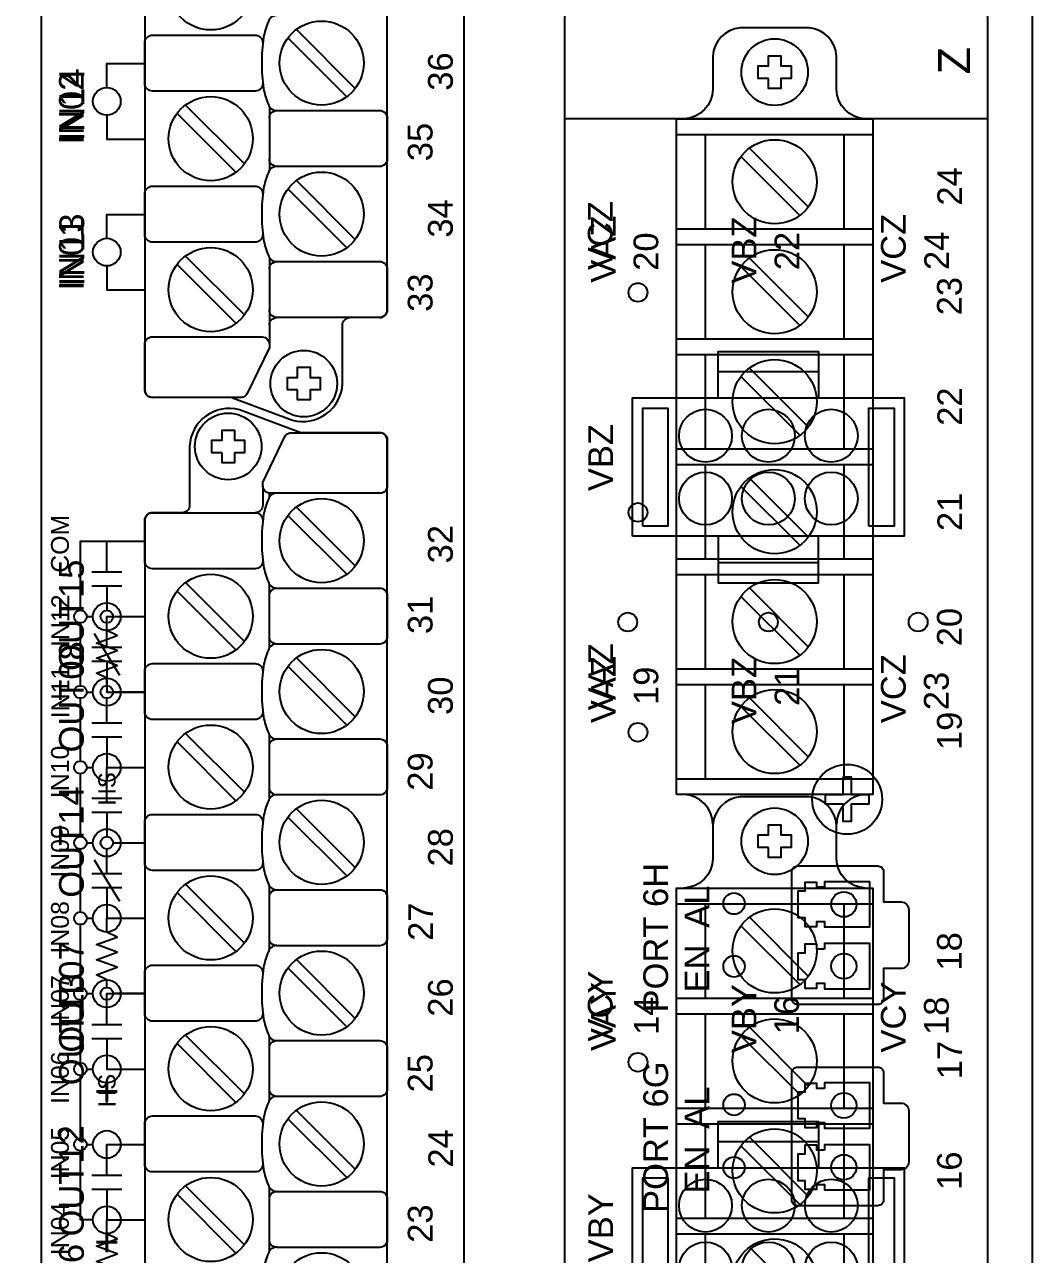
# Model space of a CAD drawing. Extents: x 0.5 to 47.5, y 0.5 to 35.2.
# Drawn here: x 36.307 to 40.315, y 11.991 to 16.884 of the extents above; entities that cross this region are included whole.
import ezdxf

# ---------------------------------------------------------------- set-up
doc = ezdxf.new("R2010")
doc.units = 0
doc.header["$MEASUREMENT"] = 0
for name, color, linetype in [('1_1__X__NONE__SV_SUBSCRIBE', 7, 'CONTINUOUS'), ('1_2__1__SCREW_TERMINAL__SV', 7, 'CONTINUOUS'), ('1_3__2__CONNECTORIZED__SV_', 7, 'CONTINUOUS'), ('1_4__T__TIME-DOMAIN_LINK__', 7, 'CONTINUOUS'), ('4_1__2___8__OPTOISOLATED_I', 7, 'CONTINUOUS'), ('4_2__7___8__OPTOISOLATED_I', 7, 'CONTINUOUS'), ('4_3__4___24__OPTOISOLATED_', 7, 'CONTINUOUS'), ('4_4__D___24__OPTOISOLATED_', 7, 'CONTINUOUS'), ('4_5__8___8__OPTOISOLATED_I', 7, 'CONTINUOUS'), ('5_0______DWG_', 7, 'CONTINUOUS')]:
    doc.layers.add(name, color=color, linetype=linetype)
doc.styles.add('ARIAL', font='arial.ttf')

msp = doc.modelspace()

# ---------------------------------------------------------------- linework, layer by layer
at = {"layer": '1_2__1__SCREW_TERMINAL__SV'}
for points in [[(39.6826, 16.9609), (40.0856, 16.9609, -0.414214), (40.1356, 16.9109), (40.1356, 4.2496, -0.414214), (40.0856, 4.1996), (38.5056, 4.1996, -0.414214), (38.4556, 4.2496), (38.4556, 16.9109, -0.414214), (38.5056, 16.9609), (39.4775, 16.9609)], [(39.6516, 16.5087, -0.403969), (39.5357, 16.6266), (39.5357, 16.7568, 0.374201), (39.427, 16.8714), (39.1525, 16.8714, 0.374201), (39.0438, 16.7568), (39.0438, 16.6266, -0.403969), (38.9279, 16.5087)], [(39.0438, 13.7029, 0.403969), (38.9279, 13.8209)], [(39.6516, 13.4486, -0.403969), (39.5357, 13.5665), (39.5357, 13.6967, 0.374201), (39.427, 13.8113), (39.1525, 13.8113, 0.374201), (39.0438, 13.6967), (39.0438, 13.5665, -0.403969), (38.9279, 13.4486)], [(39.6516, 13.8209, 0.403969), (39.5357, 13.7029)]]:
    msp.add_lwpolyline(points, format="xyb", dxfattribs=at)
for points in [[(39.265, 16.6699), (39.2247, 16.6699), (39.2247, 16.7198), (39.265, 16.7198), (39.265, 16.76), (39.3149, 16.76), (39.3149, 16.7198), (39.3549, 16.7198), (39.3549, 16.6699), (39.3149, 16.6699), (39.3149, 16.6297), (39.265, 16.6297)], [(38.8998, 13.8209), (38.8998, 16.5085), (39.6797, 16.5085), (39.6797, 13.8209)], [(39.265, 13.6098), (39.2247, 13.6098), (39.2247, 13.6597), (39.265, 13.6597), (39.265, 13.6998), (39.3149, 13.6998), (39.3149, 13.6597), (39.3549, 13.6597), (39.3549, 13.6098), (39.3149, 13.6098), (39.3149, 13.5696), (39.265, 13.5696)], [(38.8998, 10.7608), (38.8998, 13.4484), (39.6797, 13.4484), (39.6797, 10.7608)]]:
    msp.add_lwpolyline(points, close=True, dxfattribs=at)
for points in [[(38.4556, 16.5108), (38.9475, 16.5108)], [(39.632, 16.5108), (40.1356, 16.5108)], [(38.8998, 16.4459), (39.6797, 16.4459)], [(39.0148, 16.0709), (39.0148, 16.4459)], [(39.5647, 16.4459), (39.5647, 16.0709)], [(39.1892, 16.3923), (39.4234, 16.1581)], [(39.1558, 16.3589), (39.39, 16.1247)], [(38.8998, 16.0709), (39.6797, 16.0709)], [(38.8998, 16.0086), (39.6797, 16.0086)], [(39.0148, 15.6336), (39.0148, 16.0086)], [(39.5647, 16.0086), (39.5647, 15.6336)], [(39.1892, 15.9548), (39.4234, 15.7206)], [(39.1558, 15.9214), (39.39, 15.6872)], [(38.8998, 15.6336), (39.6797, 15.6336)], [(38.8998, 15.571), (39.6797, 15.571)], [(39.0148, 15.196), (39.0148, 15.571)], [(39.5647, 15.571), (39.5647, 15.196)], [(39.1892, 15.5173), (39.4234, 15.2831)], [(39.1558, 15.4838), (39.39, 15.2497)], [(38.8998, 15.196), (39.6797, 15.196)], [(38.8998, 15.1335), (39.6797, 15.1335)], [(39.0148, 14.7585), (39.0148, 15.1335)], [(39.5647, 15.1335), (39.5647, 14.7585)], [(39.1892, 15.0797), (39.4234, 14.8456)], [(39.1558, 15.0463), (39.39, 14.8121)], [(38.8998, 14.7585), (39.6797, 14.7585)], [(38.8998, 14.696), (39.6797, 14.696)], [(39.0148, 14.321), (39.0148, 14.696)], [(39.5647, 14.696), (39.5647, 14.321)], [(39.1892, 14.6424), (39.4234, 14.4082)], [(39.1558, 14.609), (39.39, 14.3748)], [(38.8998, 14.321), (39.6797, 14.321)], [(38.8998, 14.2585), (39.6797, 14.2585)], [(39.0148, 13.8835), (39.0148, 14.2585)], [(39.5647, 14.2585), (39.5647, 13.8835)], [(39.1892, 14.2048), (39.4234, 13.9707)], [(39.1558, 14.1714), (39.39, 13.9373)], [(38.8998, 13.8835), (39.6797, 13.8835)], [(38.8998, 13.3858), (39.6797, 13.3858)], [(39.0148, 13.0108), (39.0148, 13.3858)], [(39.5647, 13.3858), (39.5647, 13.0108)], [(39.1892, 13.3322), (39.4234, 13.098)], [(39.1558, 13.2988), (39.39, 13.0646)], [(38.8998, 13.0108), (39.6797, 13.0108)], [(38.8998, 12.9485), (39.6797, 12.9485)], [(39.0148, 12.5735), (39.0148, 12.9485)], [(39.5647, 12.9485), (39.5647, 12.5735)], [(39.1892, 12.8947), (39.4234, 12.6605)], [(39.1558, 12.8613), (39.39, 12.6271)], [(38.8998, 12.5735), (39.6797, 12.5735)], [(38.8998, 12.5109), (39.6797, 12.5109)], [(39.0148, 12.1359), (39.0148, 12.5109)], [(39.5647, 12.5109), (39.5647, 12.1359)], [(39.1892, 12.4572), (39.4234, 12.223)], [(39.1558, 12.4237), (39.39, 12.1896)], [(38.8998, 12.1359), (39.6797, 12.1359)], [(38.8998, 12.0734), (39.6797, 12.0734)], [(39.0148, 11.6984), (39.0148, 12.0734)], [(39.5647, 12.0734), (39.5647, 11.6984)], [(39.1892, 12.0196), (39.4234, 11.7855)]]:
    msp.add_lwpolyline(points, dxfattribs=at)
for centre, radius in [((39.2898, 16.6948), 0.1324), ((39.2896, 16.2585), 0.1673), ((39.2896, 15.821), 0.1673), ((38.7459, 15.8182), 0.0375), ((39.2896, 15.3835), 0.1673), ((39.2896, 14.9459), 0.1673), ((38.7459, 14.9432), 0.0375), ((39.2896, 14.5086), 0.1673), ((39.2896, 14.071), 0.1673), ((38.7459, 14.0682), 0.0375), ((39.2898, 13.6347), 0.1324), ((39.2896, 13.1984), 0.1673), ((39.2896, 12.7609), 0.1673), ((38.7459, 12.7556), 0.0375), ((39.2896, 12.3234), 0.1673), ((39.2896, 11.8858), 0.1673)]:
    msp.add_circle(centre, radius, dxfattribs=at)
at = {"layer": '1_3__2__CONNECTORIZED__SV_'}
msp.add_lwpolyline([(39.6826, 16.9609), (40.0856, 16.9609, -0.414214), (40.1356, 16.9109), (40.1356, 4.2496, -0.414214), (40.0856, 4.1996), (38.5056, 4.1996, -0.414214), (38.4556, 4.2496), (38.4556, 16.9109, -0.414214), (38.5056, 16.9609), (39.4775, 16.9609)], format="xyb", dxfattribs=at)
for points in [[(38.4556, 16.5108), (40.1356, 16.5108)], [(39.0648, 15.3983), (39.0648, 15.5833), (39.4647, 15.5833), (39.4647, 15.3983)], [(39.0648, 15.5034), (39.4647, 15.5034)], [(39.0648, 14.8485), (39.0648, 14.6635), (39.4647, 14.6635), (39.4647, 14.8485)], [(39.0648, 14.7434), (39.4647, 14.7434)], [(39.0648, 12.3353), (39.0648, 12.5203), (39.4647, 12.5203), (39.4647, 12.3353)], [(39.0648, 12.4404), (39.4647, 12.4404)]]:
    msp.add_lwpolyline(points, dxfattribs=at)
for points in [[(38.7247, 14.8485), (38.7247, 15.3983), (39.8048, 15.3983), (39.8048, 14.8485)], [(38.7649, 14.8884), (38.7649, 15.3584), (38.8648, 15.3584), (38.8648, 14.8884)], [(39.6647, 14.8884), (39.6647, 15.3584), (39.7648, 15.3584), (39.7648, 14.8884)], [(38.7247, 11.7855), (38.7247, 12.3353), (39.8048, 12.3353), (39.8048, 11.7855)], [(38.7649, 11.8254), (38.7649, 12.2954), (38.8648, 12.2954), (38.8648, 11.8254)], [(39.6647, 11.8254), (39.6647, 12.2954), (39.7648, 12.2954), (39.7648, 11.8254)]]:
    msp.add_lwpolyline(points, close=True, dxfattribs=at)
for centre, radius in [((39.0148, 15.2483), 0.1051), ((39.2649, 15.2483), 0.1051), ((39.5149, 15.2483), 0.1051), ((39.0148, 14.9983), 0.1051), ((39.2649, 14.9983), 0.1051), ((39.5149, 14.9983), 0.1051), ((38.7052, 14.5068), 0.0375), ((39.2648, 14.5068), 0.0375), ((39.8603, 14.5068), 0.0375), ((39.0148, 12.1853), 0.1051), ((39.2649, 12.1853), 0.1051), ((39.5149, 12.1853), 0.1051), ((39.0148, 11.9353), 0.1051), ((39.2649, 11.9353), 0.1051), ((39.5149, 11.9353), 0.1051)]:
    msp.add_circle(centre, radius, dxfattribs=at)
at = {"layer": '1_4__T__TIME-DOMAIN_LINK__'}
for points in [[(39.5607, 13.8892), (39.5607, 13.8192), (39.4907, 13.8192), (39.4907, 13.7842), (39.5607, 13.7842), (39.5607, 13.7142), (39.5957, 13.7142), (39.5957, 13.7842), (39.6657, 13.7842), (39.6657, 13.8192), (39.5957, 13.8192), (39.5957, 13.8892), (39.5607, 13.8892)], [(39.4877, 13.4517), (39.4577, 13.4517), (39.4577, 13.4712), (39.4097, 13.4712), (39.4097, 13.4362), (39.3817, 13.4362), (39.3817, 13.3312), (39.4097, 13.3312), (39.4097, 13.2962), (39.4577, 13.2962), (39.4577, 13.3157), (39.4877, 13.3157), (39.4877, 13.2937), (39.6677, 13.2937), (39.6677, 13.4737), (39.4877, 13.4737), (39.4877, 13.4517)], [(39.4877, 13.2057), (39.4577, 13.2057), (39.4577, 13.2252), (39.4097, 13.2252), (39.4097, 13.1902), (39.3817, 13.1902), (39.3817, 13.0852), (39.4097, 13.0852), (39.4097, 13.0502), (39.4577, 13.0502), (39.4577, 13.0697), (39.4877, 13.0697), (39.4877, 13.0477), (39.6677, 13.0477), (39.6677, 13.2277), (39.4877, 13.2277), (39.4877, 13.2057)], [(39.4877, 12.6517), (39.4577, 12.6517), (39.4577, 12.6712), (39.4097, 12.6712), (39.4097, 12.6362), (39.3817, 12.6362), (39.3817, 12.5312), (39.4097, 12.5312), (39.4097, 12.4962), (39.4577, 12.4962), (39.4577, 12.5157), (39.4877, 12.5157), (39.4877, 12.4937), (39.6677, 12.4937), (39.6677, 12.6737), (39.4877, 12.6737), (39.4877, 12.6517)], [(39.4877, 12.4057), (39.4577, 12.4057), (39.4577, 12.4252), (39.4097, 12.4252), (39.4097, 12.3902), (39.3817, 12.3902), (39.3817, 12.2852), (39.4097, 12.2852), (39.4097, 12.2502), (39.4577, 12.2502), (39.4577, 12.2697), (39.4877, 12.2697), (39.4877, 12.2477), (39.6677, 12.2477), (39.6677, 12.4277), (39.4877, 12.4277), (39.4877, 12.4057)]]:
    msp.add_lwpolyline(points, dxfattribs=at)
for points in [[(39.3577, 13.0082), (39.3577, 13.5132, -0.414214), (39.3812, 13.5367), (39.6992, 13.5367, -0.414214), (39.7227, 13.5132), (39.7227, 13.3932), (39.7927, 13.3932, -0.414214), (39.8227, 13.3632), (39.8227, 13.1582, -0.414214), (39.7927, 13.1282), (39.7227, 13.1282), (39.7227, 13.0082, -0.414214), (39.6992, 12.9847), (39.3812, 12.9847, -0.414214)], [(39.3577, 12.2082), (39.3577, 12.7132, -0.414214), (39.3812, 12.7367), (39.6992, 12.7367, -0.414214), (39.7227, 12.7132), (39.7227, 12.5932), (39.7927, 12.5932, -0.414214), (39.8227, 12.5632), (39.8227, 12.3582, -0.414214), (39.7927, 12.3282), (39.7227, 12.3282), (39.7227, 12.2082, -0.414214), (39.6992, 12.1847), (39.3812, 12.1847, -0.414214)]]:
    msp.add_lwpolyline(points, format="xyb", close=True, dxfattribs=at)
for centre, radius in [((39.5782, 13.8017), 0.139), ((39.1281, 13.3867), 0.0425), ((39.5647, 13.3837), 0.05), ((39.1281, 13.1367), 0.0425), ((39.5647, 13.1378), 0.05), ((39.1281, 12.5867), 0.0425), ((39.5647, 12.5837), 0.05), ((39.1281, 12.3367), 0.0425), ((39.5647, 12.3378), 0.05)]:
    msp.add_circle(centre, radius, dxfattribs=at)
at = {"layer": '4_1__2___8__OPTOISOLATED_I'}
for points in [[(36.6336, 16.6335), (36.6336, 16.7285), (36.7851, 16.7285)], [(36.6336, 16.5235), (36.6336, 16.4285), (36.7851, 16.4285)], [(36.6336, 16.0335), (36.6336, 16.1285), (36.7851, 16.1285)], [(36.6336, 15.9235), (36.6336, 15.8285), (36.7851, 15.8285)], [(36.6336, 14.7063), (36.6336, 14.8285), (36.7851, 14.8285)], [(36.5736, 14.7063), (36.6936, 14.7063)], [(36.5736, 14.6507), (36.6936, 14.6507)], [(36.6336, 14.6507), (36.6336, 14.5535)], [(36.6336, 14.4063), (36.6336, 14.5035)], [(36.6586, 14.5285), (36.7851, 14.5285)], [(36.5836, 14.461), (36.6836, 14.296)], [(36.5736, 14.4063), (36.6936, 14.4063)], [(36.5736, 14.3507), (36.6936, 14.3507)], [(36.6336, 14.3507), (36.6336, 14.2285), (36.7851, 14.2285)], [(36.6336, 13.8063), (36.6336, 13.9285), (36.7851, 13.9285)], [(36.5736, 13.8063), (36.6936, 13.8063)], [(36.5736, 13.7507), (36.6936, 13.7507)], [(36.6336, 13.7507), (36.6336, 13.6535)], [(36.6336, 13.5063), (36.6336, 13.6035)], [(36.6586, 13.6285), (36.7851, 13.6285)], [(36.5836, 13.561), (36.6836, 13.396)], [(36.5736, 13.5063), (36.6936, 13.5063)], [(36.5736, 13.4507), (36.6936, 13.4507)], [(36.6336, 13.4507), (36.6336, 13.3285), (36.7851, 13.3285)], [(36.6336, 12.9063), (36.6336, 13.0285), (36.7851, 13.0285)], [(36.5736, 12.9063), (36.6936, 12.9063)], [(36.5736, 12.8507), (36.6936, 12.8507)], [(36.6336, 12.8507), (36.6336, 12.7285), (36.7851, 12.7285)], [(36.6336, 12.3063), (36.6336, 12.4285), (36.7851, 12.4285)], [(36.5736, 12.3063), (36.6936, 12.3063)], [(36.5736, 12.2507), (36.6936, 12.2507)], [(36.6336, 12.2507), (36.6336, 12.1285), (36.7851, 12.1285)]]:
    msp.add_lwpolyline(points, dxfattribs=at)
for centre, radius in [((36.6336, 16.5785), 0.055), ((36.6336, 15.9785), 0.055), ((36.6336, 14.5285), 0.025), ((36.6336, 13.6285), 0.025)]:
    msp.add_circle(centre, radius, dxfattribs=at)
at = {"layer": '4_2__7___8__OPTOISOLATED_I'}
for points in [[(36.6336, 16.6335), (36.6336, 16.7285), (36.7851, 16.7285)], [(36.6336, 16.5235), (36.6336, 16.4285), (36.7851, 16.4285)], [(36.6336, 16.0335), (36.6336, 16.1285), (36.7851, 16.1285)], [(36.6336, 15.9235), (36.6336, 15.8285), (36.7851, 15.8285)], [(36.6336, 14.7063), (36.6336, 14.8285), (36.7851, 14.8285)], [(36.5736, 14.7063), (36.6936, 14.7063)], [(36.5736, 14.6507), (36.6936, 14.6507)], [(36.6336, 14.6507), (36.6336, 14.5535)], [(36.6336, 14.4063), (36.6336, 14.5035)], [(36.6586, 14.5285), (36.7851, 14.5285)], [(36.5836, 14.461), (36.6836, 14.296)], [(36.5736, 14.4063), (36.6936, 14.4063)], [(36.5736, 14.3507), (36.6936, 14.3507)], [(36.6336, 14.3507), (36.6336, 14.2285), (36.7851, 14.2285)], [(36.6336, 13.8063), (36.6336, 13.9285), (36.7851, 13.9285)], [(36.5736, 13.8063), (36.6936, 13.8063)], [(36.5736, 13.7507), (36.6936, 13.7507)], [(36.6336, 13.7507), (36.6336, 13.6535)], [(36.6336, 13.5063), (36.6336, 13.6035)], [(36.6586, 13.6285), (36.7851, 13.6285)], [(36.5836, 13.561), (36.6836, 13.396)], [(36.5736, 13.5063), (36.6936, 13.5063)], [(36.5736, 13.4507), (36.6936, 13.4507)], [(36.6336, 13.4507), (36.6336, 13.3285), (36.7851, 13.3285)], [(36.6336, 12.9063), (36.6336, 13.0285), (36.7851, 13.0285)], [(36.5736, 12.9063), (36.6936, 12.9063)], [(36.5736, 12.8507), (36.6936, 12.8507)], [(36.6336, 12.8507), (36.6336, 12.7285), (36.7851, 12.7285)], [(36.6336, 12.3063), (36.6336, 12.4285), (36.7851, 12.4285)], [(36.5736, 12.3063), (36.6936, 12.3063)], [(36.5736, 12.2507), (36.6936, 12.2507)], [(36.6336, 12.2507), (36.6336, 12.1285), (36.7851, 12.1285)]]:
    msp.add_lwpolyline(points, dxfattribs=at)
for centre, radius in [((36.6336, 16.5785), 0.055), ((36.6336, 15.9785), 0.055), ((36.6336, 14.5285), 0.025), ((36.6336, 13.6285), 0.025)]:
    msp.add_circle(centre, radius, dxfattribs=at)
at = {"layer": '4_3__4___24__OPTOISOLATED_'}
for points in [[(36.6336, 16.6335), (36.6336, 16.7285), (36.7851, 16.7285)], [(36.6336, 16.5235), (36.6336, 16.4285), (36.7851, 16.4285)], [(36.6336, 16.0335), (36.6336, 16.1285), (36.7851, 16.1285)], [(36.6336, 15.9235), (36.6336, 15.8285), (36.7851, 15.8285)], [(36.5286, 14.5535), (36.5286, 14.8285), (36.7851, 14.8285)], [(36.5286, 14.2535), (36.5286, 14.5035)], [(36.5536, 14.5285), (36.5786, 14.5285)], [(36.6886, 14.5285), (36.7851, 14.5285)], [(36.5286, 13.9535), (36.5286, 14.2035)], [(36.5536, 14.2285), (36.5786, 14.2285)], [(36.6886, 14.2285), (36.7851, 14.2285)], [(36.5286, 13.6535), (36.5286, 13.9035)], [(36.5536, 13.9285), (36.5786, 13.9285)], [(36.6886, 13.9285), (36.7851, 13.9285)], [(36.5286, 13.3535), (36.5286, 13.6035)], [(36.5536, 13.6285), (36.5786, 13.6285)], [(36.6886, 13.6285), (36.7851, 13.6285)], [(36.5536, 13.3285), (36.5786, 13.3285)], [(36.6886, 13.3285), (36.7851, 13.3285)], [(36.5286, 13.0535), (36.5286, 13.3035)], [(36.5536, 13.0285), (36.5786, 13.0285)], [(36.6886, 13.0285), (36.7851, 13.0285)], [(36.5286, 12.7535), (36.5286, 13.0035)], [(36.5536, 12.7285), (36.5786, 12.7285)], [(36.6886, 12.7285), (36.7851, 12.7285)], [(36.5286, 12.4535), (36.5286, 12.7035)], [(36.5536, 12.4285), (36.5786, 12.4285)], [(36.6886, 12.4285), (36.7851, 12.4285)], [(36.5786, 12.1285), (36.5286, 12.1285), (36.5286, 12.4035)], [(36.6886, 12.1285), (36.7851, 12.1285)]]:
    msp.add_lwpolyline(points, dxfattribs=at)
for centre, radius in [((36.6336, 16.5785), 0.055), ((36.6336, 15.9785), 0.055), ((36.6336, 14.5285), 0.055), ((36.5286, 14.5285), 0.025), ((36.5286, 14.2285), 0.025), ((36.6336, 14.2285), 0.055), ((36.5286, 13.9285), 0.025), ((36.6336, 13.9285), 0.055), ((36.5286, 13.6285), 0.025), ((36.6336, 13.6285), 0.055), ((36.6336, 13.3285), 0.055), ((36.5286, 13.3285), 0.025), ((36.6336, 13.0285), 0.055), ((36.5286, 13.0285), 0.025), ((36.6336, 12.7285), 0.055), ((36.5286, 12.7285), 0.025), ((36.6336, 12.4285), 0.055), ((36.5286, 12.4285), 0.025), ((36.6336, 12.1285), 0.055)]:
    msp.add_circle(centre, radius, dxfattribs=at)
at = {"layer": '4_4__D___24__OPTOISOLATED_'}
for points in [[(36.6336, 16.6335), (36.6336, 16.7285), (36.7851, 16.7285)], [(36.6336, 16.5235), (36.6336, 16.4285), (36.7851, 16.4285)], [(36.6336, 16.0335), (36.6336, 16.1285), (36.7851, 16.1285)], [(36.6336, 15.9235), (36.6336, 15.8285), (36.7851, 15.8285)], [(36.5286, 14.5535), (36.5286, 14.8285), (36.7851, 14.8285)], [(36.5286, 14.2535), (36.5286, 14.5035)], [(36.5536, 14.5285), (36.5786, 14.5285)], [(36.6886, 14.5285), (36.7851, 14.5285)], [(36.5286, 13.9535), (36.5286, 14.2035)], [(36.5536, 14.2285), (36.5786, 14.2285)], [(36.6886, 14.2285), (36.7851, 14.2285)], [(36.5286, 13.6535), (36.5286, 13.9035)], [(36.5536, 13.9285), (36.5786, 13.9285)], [(36.6886, 13.9285), (36.7851, 13.9285)], [(36.5286, 13.3535), (36.5286, 13.6035)], [(36.5536, 13.6285), (36.5786, 13.6285)], [(36.6886, 13.6285), (36.7851, 13.6285)], [(36.5536, 13.3285), (36.5786, 13.3285)], [(36.6886, 13.3285), (36.7851, 13.3285)], [(36.5286, 13.0535), (36.5286, 13.3035)], [(36.5536, 13.0285), (36.5786, 13.0285)], [(36.6886, 13.0285), (36.7851, 13.0285)], [(36.5286, 12.7535), (36.5286, 13.0035)], [(36.5536, 12.7285), (36.5786, 12.7285)], [(36.6886, 12.7285), (36.7851, 12.7285)], [(36.5286, 12.4535), (36.5286, 12.7035)], [(36.5536, 12.4285), (36.5786, 12.4285)], [(36.6886, 12.4285), (36.7851, 12.4285)], [(36.5786, 12.1285), (36.5286, 12.1285), (36.5286, 12.4035)], [(36.6886, 12.1285), (36.7851, 12.1285)]]:
    msp.add_lwpolyline(points, dxfattribs=at)
for centre, radius in [((36.6336, 16.5785), 0.055), ((36.6336, 15.9785), 0.055), ((36.6336, 14.5285), 0.055), ((36.5286, 14.5285), 0.025), ((36.5286, 14.2285), 0.025), ((36.6336, 14.2285), 0.055), ((36.5286, 13.9285), 0.025), ((36.6336, 13.9285), 0.055), ((36.5286, 13.6285), 0.025), ((36.6336, 13.6285), 0.055), ((36.6336, 13.3285), 0.055), ((36.5286, 13.3285), 0.025), ((36.6336, 13.0285), 0.055), ((36.5286, 13.0285), 0.025), ((36.6336, 12.7285), 0.055), ((36.5286, 12.7285), 0.025), ((36.6336, 12.4285), 0.055), ((36.5286, 12.4285), 0.025), ((36.6336, 12.1285), 0.055)]:
    msp.add_circle(centre, radius, dxfattribs=at)
at = {"layer": '4_5__8___8__OPTOISOLATED_I'}
for points in [[(36.6336, 16.6335), (36.6336, 16.7285), (36.7851, 16.7285)], [(36.6336, 16.5235), (36.6336, 16.4285), (36.7851, 16.4285)], [(36.6336, 16.0335), (36.6336, 16.1285), (36.7851, 16.1285)], [(36.6336, 15.9235), (36.6336, 15.8285), (36.7851, 15.8285)], [(36.6336, 14.2535), (36.6336, 14.2835), (36.5923, 14.3035), (36.6748, 14.3335), (36.5923, 14.3635), (36.6748, 14.3935), (36.5923, 14.4235), (36.6748, 14.4535), (36.6336, 14.4736), (36.6336, 14.5285), (36.7851, 14.5285)], [(36.6336, 14.1063), (36.6336, 14.2035)], [(36.7851, 14.2285), (36.6586, 14.2285)], [(36.5736, 14.1063), (36.6936, 14.1063)], [(36.5736, 14.0507), (36.6936, 14.0507)], [(36.6336, 14.0507), (36.6336, 13.9285), (36.7851, 13.9285)], [(36.6336, 13.0535), (36.6336, 13.0835), (36.5923, 13.1035), (36.6748, 13.1335), (36.5923, 13.1635), (36.6748, 13.1935), (36.5923, 13.2235), (36.6748, 13.2535), (36.6336, 13.2736), (36.6336, 13.3285), (36.7851, 13.3285)], [(36.7851, 13.0285), (36.6586, 13.0285)], [(36.6336, 12.9063), (36.6336, 13.0035)], [(36.5736, 12.9063), (36.6936, 12.9063)], [(36.5736, 12.8507), (36.6936, 12.8507)], [(36.6336, 12.8507), (36.6336, 12.7285), (36.7851, 12.7285)], [(36.6336, 11.8536), (36.6336, 11.8835), (36.5923, 11.9035), (36.6748, 11.9335), (36.5923, 11.9635), (36.6748, 11.9935), (36.5923, 12.0236), (36.6748, 12.0536), (36.6336, 12.0736), (36.6336, 12.1286), (36.7851, 12.1286)]]:
    msp.add_lwpolyline(points, dxfattribs=at)
for centre, radius in [((36.6336, 16.5785), 0.055), ((36.6336, 15.9785), 0.055), ((36.6336, 14.2285), 0.025), ((36.6336, 13.0285), 0.025)]:
    msp.add_circle(centre, radius, dxfattribs=at)
at = {"layer": '5_0______DWG_'}
for points in [[(40.2253, 21.2054), (35.8453, 21.2054, 0.414214), (35.7553, 21.1154), (35.7553, 4.0454, 0.414214), (35.8453, 3.9554), (40.2253, 3.9554, 0.381966), (40.3148, 4.0354), (40.3148, 21.1254, 0.381966)], [(36.3737, 4.2496), (36.3737, 20.9098, -0.468367), (36.4337, 20.9598), (38.0037, 20.9598, -0.414132), (38.0537, 20.9098), (38.0537, 4.2496, -0.414214), (38.0037, 4.1996), (36.4237, 4.1996, -0.414287)], [(37.7488, 15.2335), (37.7489, 15.0492, -0.414214), (37.7189, 15.0192), (37.2818, 15.0192, -0.390527), (37.2535, 15.0492), (37.2535, 15.0614), (37.3433, 15.2473, -0.241514), (37.3632, 15.2602), (37.7189, 15.2602, -0.422157)]]:
    msp.add_lwpolyline(points, format="xyb", close=True, dxfattribs=at)
for points in [[(37.7189, 15.7184, 0.414213), (37.7489, 15.7484), (37.7489, 20.7302, 0.414214), (37.7189, 20.7602), (37.4059, 20.7602), (37.1611, 20.8511, 0.480048), (36.9629, 20.7061), (36.9629, 20.4719, -0.414214), (36.9329, 20.4419), (36.8148, 20.4419, 0.414212), (36.7848, 20.4119), (36.7847, 20.4119), (36.7847, 15.4308, 0.414215), (36.8147, 15.4008), (37.1275, 15.4009), (37.3723, 15.31, 0.47859), (37.5709, 15.455), (37.5709, 15.6884, -0.414214), (37.6009, 15.7184)], [(37.3101, 16.9199, 0.191033), (37.2862, 16.9114, 0.081668), (37.2761, 16.8957, 0.0591), (37.2567, 16.832, 0.034646), (37.2497, 16.7305, 0.03436), (37.2567, 16.6298, 0.0591), (37.2761, 16.5661, 0.081668), (37.2862, 16.5505, 0.191033), (37.3101, 16.542)], [(37.2535, 16.6569), (37.2535, 16.649, -0.414214), (37.2235, 16.619), (36.8147, 16.619, -0.414214), (36.7847, 16.649), (36.7847, 16.8118, -0.414214), (36.8147, 16.8418), (37.2235, 16.8418, -0.414214), (37.2535, 16.8118), (37.2535, 16.805)], [(37.2801, 16.512, -0.414214), (37.3101, 16.542), (37.7189, 16.542, -0.414214), (37.7489, 16.512), (37.7489, 16.3491, -0.414214), (37.7189, 16.3191), (37.3101, 16.3191, -0.414214), (37.2801, 16.3491)], [(37.3101, 16.3191, 0.191033), (37.2862, 16.3106, 0.081668), (37.2761, 16.295, 0.0591), (37.2567, 16.2313, 0.034646), (37.2497, 16.1297, 0.03436), (37.2567, 16.0291, 0.0591), (37.2761, 15.9653, 0.081668), (37.2862, 15.9497, 0.191033), (37.3101, 15.9412)], [(37.2535, 16.0561), (37.2535, 16.0482, -0.414214), (37.2235, 16.0182), (36.8147, 16.0182, -0.414214), (36.7847, 16.0482), (36.7847, 16.211, -0.414214), (36.8147, 16.241), (37.2235, 16.241, -0.414214), (37.2535, 16.211), (37.2535, 16.2042)], [(37.2801, 15.9577), (37.2801, 15.5995), (37.1904, 15.4136, -0.241986), (37.1705, 15.4008), (36.8147, 15.4008, -0.422157), (36.7849, 15.4274), (36.7847, 15.6118, -0.414214), (36.8147, 15.6418), (37.2518, 15.6418, -0.390527), (37.2801, 15.6118)], [(37.2801, 15.9112, -0.414214), (37.3101, 15.9412), (37.7189, 15.9412, -0.414214), (37.7489, 15.9112), (37.7489, 15.7484, -0.414214), (37.7189, 15.7184), (37.3101, 15.7184, -0.414214), (37.2801, 15.7484)], [(37.2801, 15.6884, -0.414214), (37.3101, 15.7184)], [(37.7189, 10.2184, 0.414213), (37.7489, 10.2484), (37.7489, 15.2302, 0.414214), (37.7189, 15.2602), (37.4059, 15.2602), (37.1611, 15.3511, 0.480048), (36.9629, 15.2061), (36.9629, 14.9719, -0.414214), (36.9329, 14.9419), (36.8148, 14.9419, 0.414212), (36.7848, 14.9119), (36.7847, 14.9119), (36.7847, 9.9308, 0.414215), (36.8147, 9.9008), (37.1275, 9.9009), (37.3723, 9.81, 0.47859), (37.5709, 9.955), (37.5709, 10.1884, -0.414214), (37.6009, 10.2184)], [(37.2535, 15.0492), (37.2536, 14.9719, -0.414214), (37.2236, 14.9419)], [(37.3017, 15.0192, 0.127742), (37.2862, 15.0114, 0.081668), (37.2761, 14.9958, 0.0591), (37.2567, 14.9321, 0.034646), (37.2497, 14.8306, 0.03436), (37.2567, 14.7299, 0.0591), (37.2761, 14.6661, 0.081668), (37.2862, 14.6505, 0.191033), (37.3101, 14.642)], [(37.2535, 14.7569), (37.2535, 14.749, -0.414214), (37.2235, 14.719), (36.8147, 14.719, -0.414214), (36.7847, 14.749), (36.7847, 14.9119, -0.414214), (36.8147, 14.9419), (37.2235, 14.9419, -0.414214), (37.2535, 14.9119), (37.2535, 14.905)], [(37.2801, 14.612, -0.414214), (37.3101, 14.642), (37.7189, 14.642, -0.414214), (37.7489, 14.612), (37.7489, 14.4491, -0.414214), (37.7189, 14.4191), (37.3101, 14.4191, -0.414214), (37.2801, 14.4491)], [(37.3101, 14.4199, 0.191033), (37.2862, 14.4114, 0.081668), (37.2761, 14.3958, 0.0591), (37.2567, 14.332, 0.034646), (37.2497, 14.2305, 0.03436), (37.2567, 14.1298, 0.0591), (37.2761, 14.0661, 0.081668), (37.2862, 14.0505, 0.191033), (37.3101, 14.042)], [(37.2535, 14.1569), (37.2535, 14.149, -0.414214), (37.2235, 14.119), (36.8147, 14.119, -0.414214), (36.7847, 14.149), (36.7847, 14.3118, -0.414214), (36.8147, 14.3418), (37.2235, 14.3418, -0.414214), (37.2535, 14.3118), (37.2535, 14.305)], [(37.2801, 14.012, -0.414214), (37.3101, 14.042), (37.7189, 14.042, -0.414214), (37.7489, 14.012), (37.7489, 13.8491, -0.414214), (37.7189, 13.8191), (37.3101, 13.8191, -0.414214), (37.2801, 13.8491)], [(37.3101, 13.8199, 0.191033), (37.2862, 13.8114, 0.081668), (37.2761, 13.7958, 0.0591), (37.2567, 13.732, 0.034646), (37.2497, 13.6305, 0.03436), (37.2567, 13.5298, 0.0591), (37.2761, 13.4661, 0.081668), (37.2862, 13.4505, 0.191033), (37.3101, 13.442)], [(37.2535, 13.5569), (37.2535, 13.549, -0.414214), (37.2235, 13.519), (36.8147, 13.519, -0.414214), (36.7847, 13.549), (36.7847, 13.7118, -0.414214), (36.8147, 13.7418), (37.2235, 13.7418, -0.414214), (37.2535, 13.7118), (37.2535, 13.705)], [(37.2801, 13.412, -0.414214), (37.3101, 13.442), (37.7189, 13.442, -0.414214), (37.7489, 13.412), (37.7489, 13.2491, -0.414214), (37.7189, 13.2191), (37.3101, 13.2191, -0.414214), (37.2801, 13.2491)], [(37.3101, 13.2199, 0.191033), (37.2862, 13.2114, 0.081668), (37.2761, 13.1958, 0.0591), (37.2567, 13.132, 0.034646), (37.2497, 13.0305, 0.03436), (37.2567, 12.9298, 0.0591), (37.2761, 12.8661, 0.081668), (37.2862, 12.8505, 0.191033), (37.3101, 12.842)], [(37.2535, 12.9569), (37.2535, 12.949, -0.414214), (37.2235, 12.919), (36.8147, 12.919, -0.414214), (36.7847, 12.949), (36.7847, 13.1118, -0.414214), (36.8147, 13.1418), (37.2235, 13.1418, -0.414214), (37.2535, 13.1118), (37.2535, 13.105)], [(37.2801, 12.812, -0.414214), (37.3101, 12.842), (37.7189, 12.842, -0.414214), (37.7489, 12.812), (37.7489, 12.6491, -0.414214), (37.7189, 12.6191), (37.3101, 12.6191, -0.414214), (37.2801, 12.6491)], [(37.3101, 12.6199, 0.191033), (37.2862, 12.6114, 0.081668), (37.2761, 12.5958, 0.0591), (37.2567, 12.532, 0.034646), (37.2497, 12.4305, 0.03436), (37.2567, 12.3298, 0.0591), (37.2761, 12.2661, 0.081668), (37.2862, 12.2505, 0.191033), (37.3101, 12.242)], [(37.2535, 12.3569), (37.2535, 12.349, -0.414214), (37.2235, 12.319), (36.8147, 12.319, -0.414214), (36.7847, 12.349), (36.7847, 12.5118, -0.414214), (36.8147, 12.5418), (37.2235, 12.5418, -0.414214), (37.2535, 12.5118), (37.2535, 12.505)], [(37.2801, 12.212, -0.414214), (37.3101, 12.242), (37.7189, 12.242, -0.414214), (37.7489, 12.212), (37.7489, 12.0491, -0.414214), (37.7189, 12.0191), (37.3101, 12.0191, -0.414214), (37.2801, 12.0491)], [(37.3101, 12.0199, 0.191033), (37.2862, 12.0114, 0.081668), (37.2761, 11.9958, 0.0591), (37.2567, 11.932, 0.034646), (37.2497, 11.8305, 0.03436), (37.2567, 11.7298, 0.0591), (37.2761, 11.6661, 0.081668), (37.2862, 11.6505, 0.191033), (37.3101, 11.642)]]:
    msp.add_lwpolyline(points, format="xyb", dxfattribs=at)
for points in [[(37.3541, 16.8309), (37.5883, 16.5967)], [(37.3875, 16.8643), (37.6217, 16.6301)], [(36.9465, 16.5637), (37.1807, 16.3295)], [(37.2801, 16.5585), (37.2801, 16.3026)], [(36.9131, 16.5302), (37.1473, 16.2961)], [(37.3875, 16.2635), (37.6217, 16.0294)], [(37.3541, 16.2301), (37.5883, 15.996)], [(36.9465, 15.9629), (37.1807, 15.7287)], [(36.9131, 15.9295), (37.1473, 15.6953)], [(37.2795, 15.0194), (37.2795, 15.0023)], [(37.3541, 14.9309), (37.5883, 14.6968)], [(37.3875, 14.9643), (37.6217, 14.7302)], [(36.9131, 14.6303), (37.1473, 14.3961)], [(36.9465, 14.6637), (37.1807, 14.4295)], [(37.2801, 14.4034), (37.2801, 14.6585)], [(37.3875, 14.3643), (37.6217, 14.1302)], [(37.3541, 14.3309), (37.5883, 14.0967)], [(36.9465, 14.0637), (37.1807, 13.8295)], [(37.2801, 13.8034), (37.2801, 14.0585)], [(36.9131, 14.0303), (37.1473, 13.7961)], [(37.3875, 13.7643), (37.6217, 13.5302)], [(37.3541, 13.7309), (37.5883, 13.4967)], [(36.9465, 13.4637), (37.1807, 13.2295)], [(37.2801, 13.2034), (37.2801, 13.4585)], [(36.9131, 13.4303), (37.1473, 13.1961)], [(37.3875, 13.1643), (37.6217, 12.9302)], [(37.3541, 13.1309), (37.5883, 12.8967)], [(36.9131, 12.8303), (37.1473, 12.5961)], [(36.9465, 12.8637), (37.1807, 12.6295)], [(37.2801, 12.6034), (37.2801, 12.8585)], [(37.3541, 12.5309), (37.5883, 12.2967)], [(37.3875, 12.5643), (37.6217, 12.3302)], [(36.9465, 12.2637), (37.1807, 12.0295)], [(37.2801, 12.0034), (37.2801, 12.2585)], [(36.9131, 12.2303), (37.1473, 11.9961)]]:
    msp.add_lwpolyline(points, dxfattribs=at)
for points in [[(37.392, 15.4304), (37.3517, 15.4304), (37.3517, 15.4803), (37.392, 15.4803), (37.392, 15.5205), (37.4419, 15.5205), (37.4419, 15.4803), (37.4819, 15.4803), (37.4819, 15.4304), (37.4419, 15.4304), (37.4419, 15.3903), (37.392, 15.3903)], [(37.0918, 15.1806), (37.0515, 15.1806), (37.0515, 15.2306), (37.0918, 15.2306), (37.0918, 15.2707), (37.1418, 15.2707), (37.1418, 15.2306), (37.1817, 15.2306), (37.1817, 15.1806), (37.1418, 15.1806), (37.1418, 15.1405), (37.0918, 15.1405)]]:
    msp.add_lwpolyline(points, close=True, dxfattribs=at)
for centre, radius in [((37.0469, 17.0299), 0.1673), ((37.4879, 16.7305), 0.1673), ((37.0469, 16.4299), 0.1673), ((37.4879, 16.1297), 0.1673), ((37.0469, 15.8291), 0.1673), ((37.4168, 15.4554), 0.1324), ((37.1166, 15.2056), 0.1324), ((37.4879, 14.8306), 0.1673), ((37.0469, 14.5299), 0.1673), ((37.4879, 14.2305), 0.1673), ((37.0469, 13.9299), 0.1673), ((37.4879, 13.6305), 0.1673), ((37.0469, 13.3299), 0.1673), ((37.4879, 13.0305), 0.1673), ((37.0469, 12.7299), 0.1673), ((37.4879, 12.4305), 0.1673), ((37.0469, 12.1299), 0.1673), ((37.4879, 11.8305), 0.1673)]:
    msp.add_circle(centre, radius, dxfattribs=at)

# ---------------------------------------------------------------- texts
at = {"layer": '1_1__X__NONE__SV_SUBSCRIBE', "style": 'ARIAL'}
msp.add_text('Z', height=0.1278, rotation=90, dxfattribs=at).set_placement((40.0671, 16.686))
at = {"layer": '1_2__1__SCREW_TERMINAL__SV', "style": 'ARIAL'}
for s, p in [('24', (40.0354, 16.1637)), ('VCZ', (38.6451, 15.9073)), ('23', (40.0338, 15.7269)), ('22', (40.0354, 15.2876)), ('VBZ', (38.6467, 15.0278)), ('21', (40.0354, 14.8689)), ('20', (40.0338, 14.4104)), ('VAZ', (38.6467, 14.1555)), ('19', (40.0338, 13.9976)), ('18', (40.0338, 13.1203)), ('VCY', (38.6451, 12.8379)), ('17', (40.0354, 12.6881)), ('16', (40.0338, 12.2477)), ('VBY', (38.6467, 11.9598))]:
    msp.add_text(s, height=0.09833, rotation=90, dxfattribs=at).set_placement(p)
at = {"layer": '1_3__2__CONNECTORIZED__SV_', "style": 'ARIAL'}
for s, p in [('VAZ', (38.6574, 15.8567)), ('VBZ', (39.217, 15.8531)), ('VCZ', (39.8109, 15.8565)), ('20', (38.8268, 15.9042)), ('22', (39.388, 15.9063)), ('24', (39.9835, 15.9074)), ('VAZ', (38.6574, 14.1047)), ('VBZ', (39.217, 14.101)), ('VCZ', (39.8109, 14.1045)), ('19', (38.8268, 14.1768)), ('21', (39.388, 14.1731)), ('23', (39.9819, 14.1561)), ('VAY', (38.6574, 12.8001)), ('VBY', (39.217, 12.7919)), ('VCY', (39.8109, 12.794)), ('14', (38.8284, 12.8642)), ('16', (39.3864, 12.8664)), ('18', (39.9819, 12.864))]:
    msp.add_text(s, height=0.09833, rotation=90, dxfattribs=at).set_placement(p)
at = {"layer": '1_4__T__TIME-DOMAIN_LINK__', "style": 'ARIAL'}
for s, p in [('PORT 6H', (38.8657, 12.9535)), ('AL', (39.0297, 13.2904)), ('EN', (39.0297, 13.033)), ('PORT 6G', (38.8657, 12.156)), ('AL', (39.0297, 12.4904)), ('EN', (39.0297, 12.233))]:
    msp.add_text(s, height=0.09833, rotation=90, dxfattribs=at).set_placement(p)
at = {"layer": '4_1__2___8__OPTOISOLATED_I', "style": 'ARIAL'}
for s, p in [('IN02', (36.542, 16.4066)), ('IN01', (36.542, 15.8256)), ('OUT15', (36.542, 14.3125)), ('OUT14', (36.542, 13.4103)), ('OUT13', (36.542, 12.6641)), ('OUT12', (36.542, 12.0627))]:
    msp.add_text(s, height=0.09833, rotation=90, dxfattribs=at).set_placement(p)
at = {"layer": '4_2__7___8__OPTOISOLATED_I', "style": 'ARIAL'}
for s, height, p in [('IN02', 0.09833, (36.542, 16.4066)), ('IN01', 0.09833, (36.542, 15.8256)), ('OUT15', 0.09833, (36.542, 14.3125)), ('OUT14', 0.09833, (36.542, 13.4103)), ('OUT13', 0.09833, (36.542, 12.6641)), ('+', 0.118, (36.6903, 12.5915)), ('OUT12', 0.09833, (36.542, 12.0627)), ('+', 0.118, (36.6903, 11.9915))]:
    msp.add_text(s, height=height, rotation=90, dxfattribs=at).set_placement(p)
at = {"layer": '4_3__4___24__OPTOISOLATED_', "style": 'ARIAL'}
for s, height, p in [('IN14', 0.09833, (36.5436, 16.4196)), ('IN13', 0.09833, (36.5436, 15.8421)), ('COM', 0.0708, (36.4826, 14.7028)), ('IN12', 0.0708, (36.4839, 14.4078)), ('IN11', 0.0708, (36.4839, 14.124)), ('IN10', 0.0708, (36.4826, 13.8062)), ('IN09', 0.0708, (36.4826, 13.4898)), ('IN08', 0.0708, (36.4826, 13.1879)), ('IN07', 0.0708, (36.4826, 12.8929)), ('IN06', 0.0708, (36.4826, 12.5898)), ('IN05', 0.0708, (36.4826, 12.2899)), ('IN04', 0.0708, (36.4826, 11.9881))]:
    msp.add_text(s, height=height, rotation=90, dxfattribs=at).set_placement(p)
at = {"layer": '4_4__D___24__OPTOISOLATED_', "style": 'ARIAL'}
for s, height, p in [('IN14', 0.09833, (36.5436, 16.4196)), ('IN13', 0.09833, (36.5436, 15.8421)), ('COM', 0.0708, (36.4826, 14.7028)), ('IN12', 0.0708, (36.4839, 14.4078)), ('IN11', 0.0708, (36.4839, 14.124)), ('IN10', 0.0708, (36.4826, 13.8062)), ('IN09', 0.0708, (36.4826, 13.4898)), ('IN08', 0.0708, (36.4826, 13.1879)), ('IN07', 0.0708, (36.4826, 12.8929)), ('IN06', 0.0708, (36.4826, 12.5898)), ('IN05', 0.0708, (36.4826, 12.2899)), ('IN04', 0.0708, (36.4826, 11.9881))]:
    msp.add_text(s, height=height, rotation=90, dxfattribs=at).set_placement(p)
at = {"layer": '4_5__8___8__OPTOISOLATED_I', "style": 'ARIAL'}
for s, height, p in [('IN02', 0.09833, (36.542, 16.4066)), ('IN01', 0.09833, (36.542, 15.8256)), ('OUT08', 0.09833, (36.542, 13.9879)), ('HS', 0.06883, (36.6684, 13.7762)), ('OUT07', 0.09833, (36.542, 12.794)), ('HS', 0.06883, (36.6684, 12.5762)), ('OUT06', 0.09833, (36.542, 11.5903))]:
    msp.add_text(s, height=height, rotation=90, dxfattribs=at).set_placement(p)
at = {"layer": '5_0______DWG_', "style": 'ARIAL'}
for s, height, p in [('Z', 0.1278, (40.0671, 16.686)), ('36', 0.09833, (38.0095, 16.6206)), ('35', 0.09833, (37.929, 16.3402)), ('34', 0.09833, (38.0095, 16.0361)), ('33', 0.09833, (37.929, 15.741)), ('32', 0.09833, (38.0095, 14.7402)), ('31', 0.09833, (37.929, 14.4593)), ('30', 0.09833, (38.0095, 14.1373)), ('29', 0.09833, (37.929, 13.8356)), ('28', 0.09833, (38.0095, 13.5343)), ('27', 0.09833, (37.9306, 13.2386)), ('26', 0.09833, (38.0095, 12.9367)), ('25', 0.09833, (37.929, 12.6356)), ('24', 0.09833, (38.011, 12.3366)), ('23', 0.09833, (37.929, 12.0373))]:
    msp.add_text(s, height=height, rotation=90, dxfattribs=at).set_placement(p)

doc.saveas('drawing.dxf')
